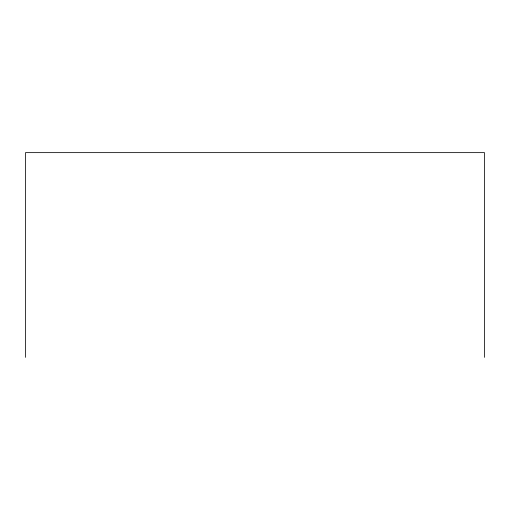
<?xml version="1.0" encoding="UTF-8"?>
<svg xmlns="http://www.w3.org/2000/svg" width="510" height="510" viewBox="0 0 510 510"><rect width="100%" height="100%" fill="white"/><g stroke="black" fill="none" stroke-linecap="round" stroke-linejoin="round"><path stroke-width="0.76" d="M484.5 357.363L484.5 152.637L25.5 152.637L25.5 357.363"/></g></svg>
